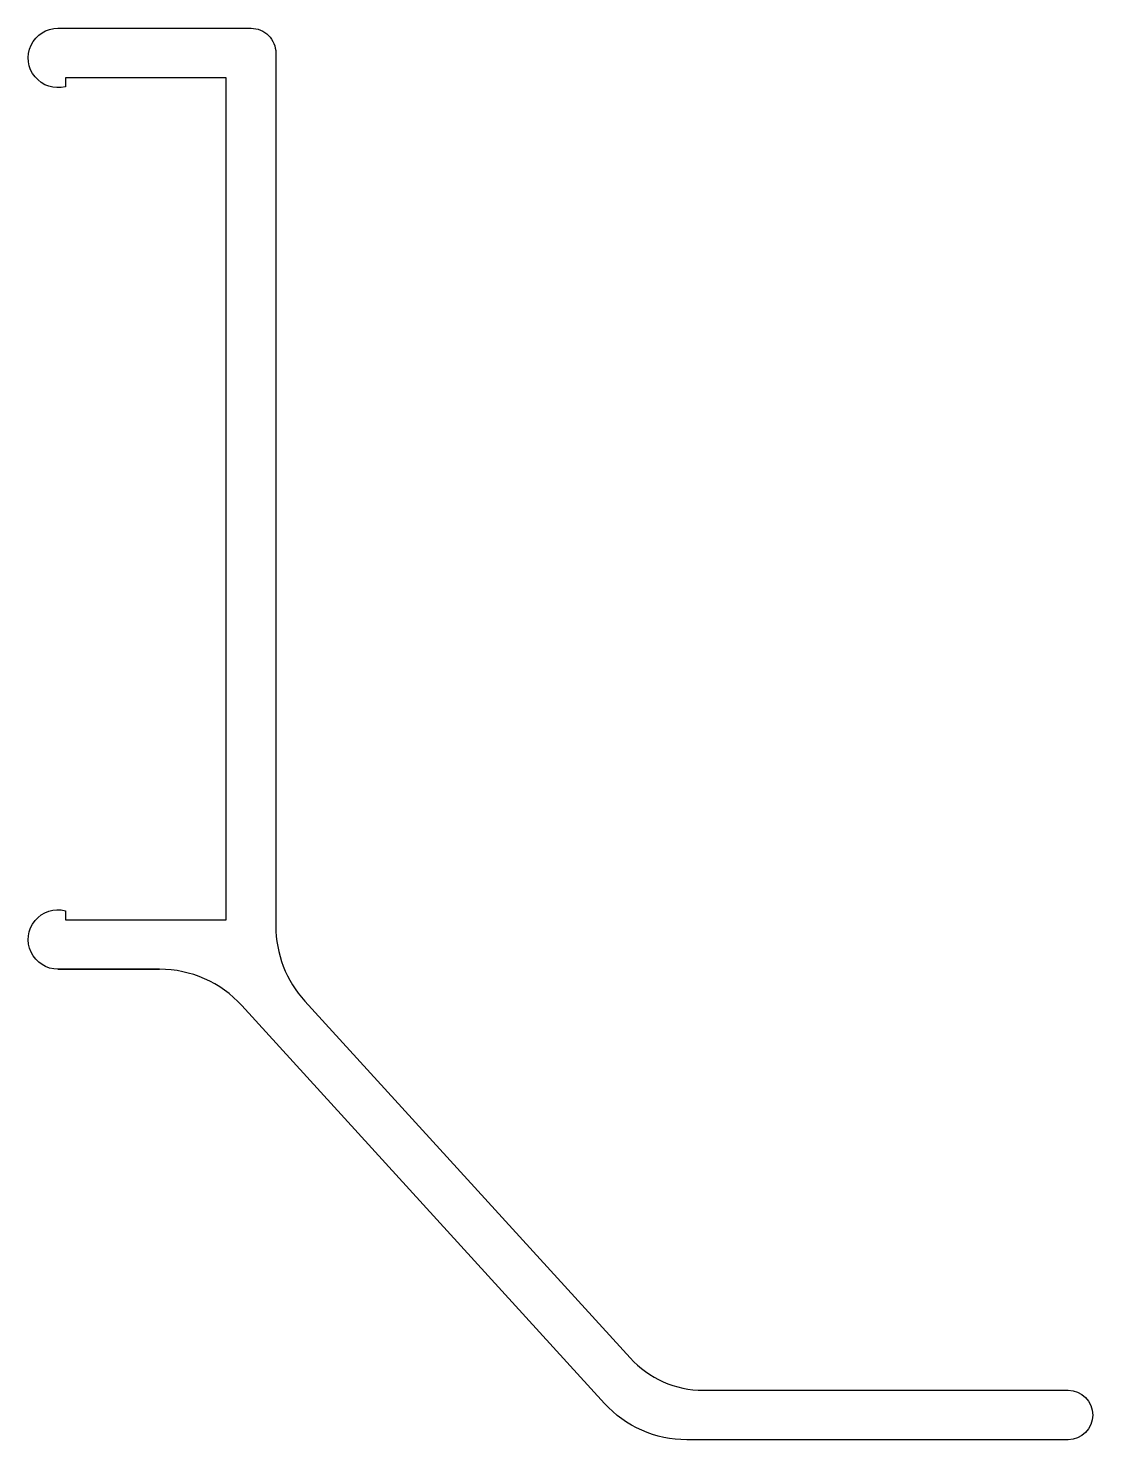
# Model space of a CAD drawing. Extents: x 151.1 to 194.1, y 185.7 to 242.7.
import ezdxf

# ---------------------------------------------------------------- set-up
doc = ezdxf.new("R2010")
doc.units = 0
doc.layers.add('ANA', color=220, linetype='CONTINUOUS')

msp = doc.modelspace()

# ---------------------------------------------------------------- linework, layer by layer
at = {"layer": 'ANA'}
msp.add_lwpolyline([(152.306, 204.655), (156.412, 204.655), (152.306, 204.655, -1.135051), (152.606, 207.017), (152.606, 206.655), (159.106, 206.655), (159.106, 240.655), (152.606, 240.655), (152.606, 240.293, -1.135051), (152.306, 242.655), (160.106, 242.655, -0.414214), (161.106, 241.655), (161.106, 206.399, 0.186953), (162.28, 203.367), (175.416, 188.96, 0.210927), (178.372, 187.655), (193.106, 187.655, -1), (193.106, 185.655), (177.709, 185.655, -0.210927), (174.384, 187.123), (159.738, 203.187, 0.210927), (156.412, 204.655)], format="xyb", close=True, dxfattribs=at)

doc.saveas('drawing.dxf')
